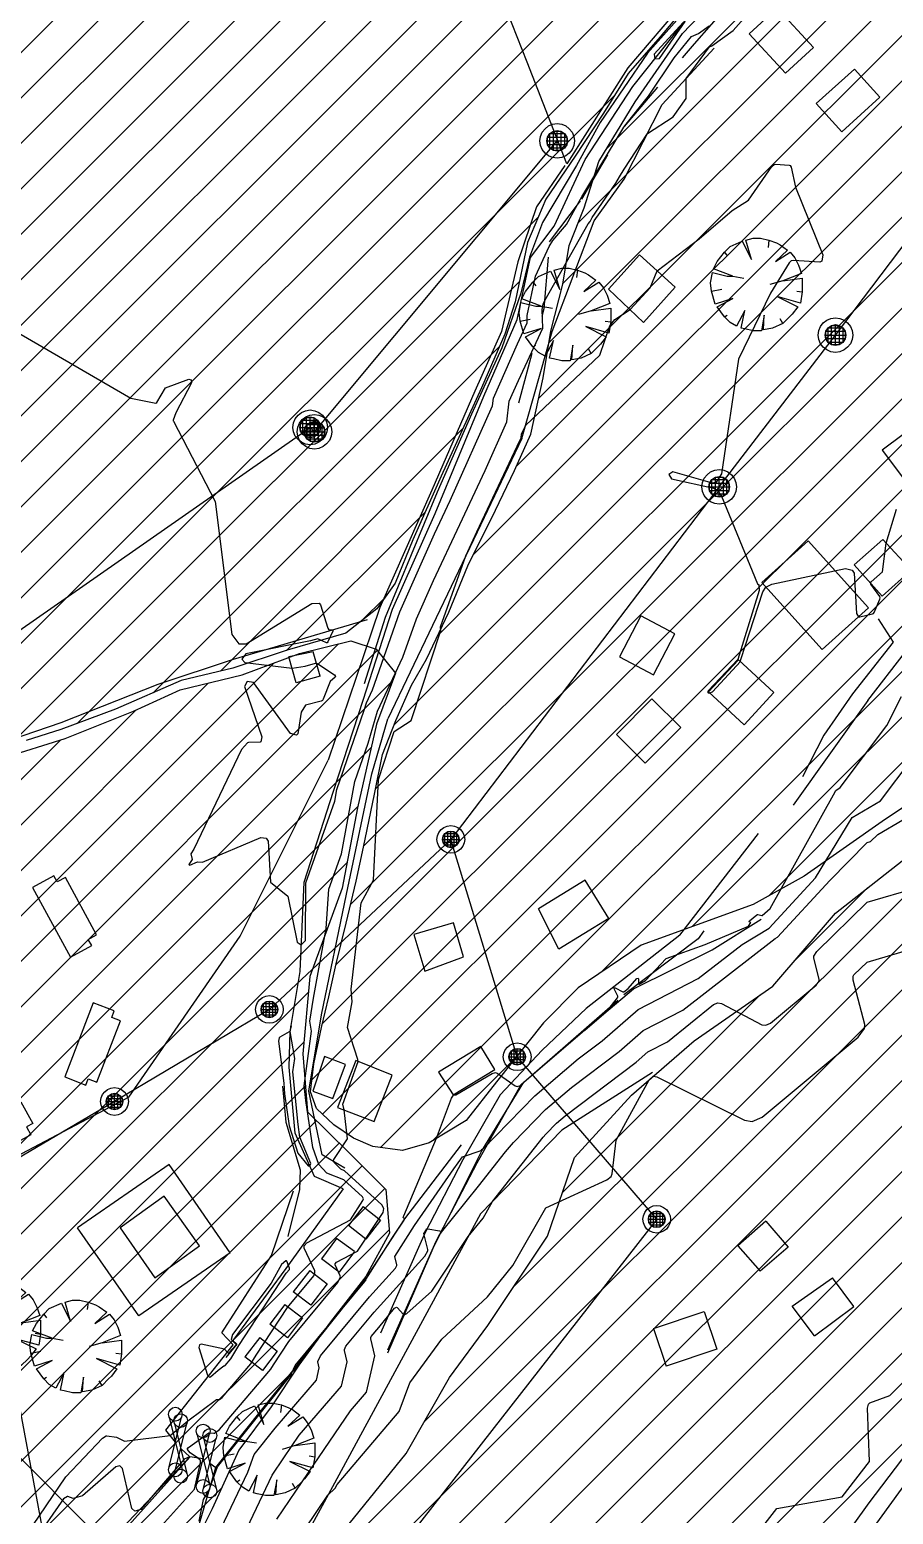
# Model space of a CAD drawing. Extents: x 13365 to 36625, y 86498 to 171760.
# Drawn here: x 15708.3 to 15876.2, y 88015.6 to 88304.4 of the extents above; entities that cross this region are included whole.
import ezdxf

# ---------------------------------------------------------------- set-up
doc = ezdxf.new("R2010")
doc.units = 0
doc.header["$LTSCALE"] = 5
doc.header["$MEASUREMENT"] = 0
for name, pattern in [('18', [13.5, 5, -1.6, 0.3, -1.6, 5]), ('85', [0]), ('A_CONTINUOUS_LINE', [0]), ('EASEMENT_2', [5.5, 2, -1.5, 2]), ('KERB', [16, 5, -6, 5]), ('STREAM', [0])]:
    doc.linetypes.add(name, pattern=pattern)
doc.layers.get('0').update_dxf_attribs({"linetype": 'A_CONTINUOUS_LINE'})
for name, color, linetype in [('BOUNDARY', 7, 'A_CONTINUOUS_LINE'), ('CONTOUR', 255, 'Continuous'), ('ELECTRIC', 240, 'A_CONTINUOUS_LINE'), ('EXISTING BUILDING', 21, 'A_CONTINUOUS_LINE'), ('EXISTING ROAD', 25, 'A_CONTINUOUS_LINE'), ('FENCE & GATE', 7, 'FENCELINE2'), ('Heritage', 101, 'Continuous'), ('Institutional', 151, 'Continuous'), ('Recreational', 73, 'Continuous'), ('RELIEF', 255, 'A_CONTINUOUS_LINE'), ('STREAM & RIVER FRONT', 161, 'A_CONTINUOUS_LINE'), ('TELECOM', 94, 'A_CONTINUOUS_LINE'), ('text', 7, 'Continuous'), ('TREES & VEGETN', 72, 'A_CONTINUOUS_LINE')]:
    doc.layers.add(name, color=color, linetype=linetype)
doc.linetypes.add('FENCELINE2', pattern='A,0.25,-0.1,[132,ltypeshp.shx,S=0.1,R=0,X=-0.1,Y=0],-0.1,1', length=1.45)

# ---------------------------------------------------------------- blocks, each defined once
blk = doc.blocks.new('S034')
at = {"color": 0}
for p, q in [((-0.35, 0.35), (-0.25, 0.43)), ((-0.25, 0.43), (-0.13, 0.48)), ((-0.13, 0.48), (0, 0.5)), ((0, 0.5), (0.13, 0.48)), ((0.13, 0.48), (0.25, 0.43)), ((0.25, 0.43), (0.35, 0.35)), ((-0.5, 0), (-0.48, 0.13)), ((-0.48, -0.13), (-0.5, 0)), ((-0.48, 0.13), (-0.43, 0.25)), ((-0.43, 0.25), (-0.35, 0.35)), ((-0.3, 0), (-0.28, 0.11)), ((-0.28, -0.11), (-0.3, 0)), ((0.3, 0), (-0.3, 0)), ((-0.28, 0.11), (-0.21, 0.21)), ((-0.28, -0.11), (-0.28, 0.11)), ((-0.28, 0.11), (0.28, 0.11)), ((-0.21, 0.21), (-0.11, 0.28)), ((-0.21, -0.21), (-0.21, 0.21)), ((-0.21, 0.21), (0.21, 0.21)), ((-0.11, 0.28), (0, 0.3)), ((-0.11, -0.28), (-0.11, 0.28)), ((-0.11, 0.28), (0.11, 0.28)), ((0, 0.3), (0.11, 0.28)), ((0, -0.3), (0, 0.3)), ((0.11, 0.28), (0.21, 0.21)), ((0.11, 0.28), (0.11, -0.28)), ((0.21, 0.21), (0.28, 0.11)), ((0.21, 0.21), (0.21, -0.21)), ((0.28, 0.11), (0.3, 0)), ((0.28, 0.11), (0.28, -0.11)), ((0.3, 0), (0.28, -0.11)), ((0.35, 0.35), (0.43, 0.25)), ((0.43, 0.25), (0.48, 0.13)), ((0.48, 0.13), (0.5, 0)), ((0.5, 0), (0.48, -0.13)), ((-0.43, -0.25), (-0.48, -0.13)), ((-0.35, -0.35), (-0.43, -0.25)), ((-0.25, -0.43), (-0.35, -0.35)), ((-0.21, -0.21), (-0.28, -0.11)), ((0.28, -0.11), (-0.28, -0.11)), ((-0.11, -0.28), (-0.21, -0.21)), ((0.21, -0.21), (-0.21, -0.21)), ((0, -0.3), (-0.11, -0.28)), ((0.11, -0.28), (-0.11, -0.28)), ((0.11, -0.28), (0, -0.3)), ((0.21, -0.21), (0.11, -0.28)), ((0.28, -0.11), (0.21, -0.21)), ((0.35, -0.35), (0.25, -0.43)), ((0.43, -0.25), (0.35, -0.35)), ((0.48, -0.13), (0.43, -0.25)), ((-0.13, -0.48), (-0.25, -0.43)), ((0, -0.5), (-0.13, -0.48)), ((0.13, -0.48), (0, -0.5)), ((0.25, -0.43), (0.13, -0.48))]:
    blk.add_line(p, q, dxfattribs=at)
blk = doc.blocks.new('S076')
at = {"color": 0}
for p, q in [((-0.04, 0.28), (-0.07, 0.49)), ((-0.07, 0.49), (0.08, 0.49)), ((0.07, 0.43), (0.08, 0.49)), ((0.08, 0.49), (0.2, 0.47)), ((-0.43, 0.25), (-0.37, 0.33)), ((-0.37, 0.33), (-0.25, 0.2)), ((-0.35, 0.36), (-0.29, 0.41)), ((-0.25, 0.2), (-0.35, 0.36)), ((-0.29, 0.41), (-0.21, 0.45)), ((-0.21, 0.45), (-0.12, 0.48)), ((-0.12, 0.48), (-0.04, 0.28)), ((0.2, 0.47), (0.13, 0.22)), ((0.13, 0.22), (0.24, 0.44)), ((0.24, 0.44), (0.32, 0.38)), ((0.32, 0.38), (0.35, 0.35)), ((0.35, 0.35), (0.42, 0.28)), ((-0.48, 0.13), (-0.45, 0.21)), ((-0.45, 0.21), (-0.43, 0.25)), ((-0.04, 0.28), (0, 0.14)), ((0.42, 0.28), (0.37, 0.25)), ((0.42, 0.28), (0.47, 0.17)), ((0.47, 0.17), (0.49, 0.07)), ((-0.5, 0.04), (-0.48, 0.13)), ((-0.5, -0.04), (-0.5, 0.04)), ((-0.48, 0.13), (-0.4, 0.12)), ((0.49, 0.07), (0.33, 0.08)), ((0.33, 0.08), (0.5, 0.05)), ((0.5, 0.05), (0.5, -0.04)), ((-0.48, -0.12), (-0.5, -0.04)), ((-0.27, -0.06), (-0.48, -0.12)), ((-0.47, -0.16), (-0.27, -0.06)), ((-0.41, -0.29), (-0.47, -0.16)), ((-0.09, -0.26), (-0.07, -0.14)), ((0.47, -0.17), (0.28, -0.13)), ((0.28, -0.13), (0.45, -0.22)), ((0.48, -0.13), (0.47, -0.17)), ((0.5, -0.04), (0.48, -0.13)), ((-0.35, -0.35), (-0.41, -0.29)), ((-0.35, -0.35), (-0.31, -0.32)), ((-0.09, -0.26), (-0.17, -0.47)), ((-0.13, -0.48), (-0.09, -0.32)), ((-0.09, -0.32), (-0.09, -0.26)), ((0.24, -0.43), (0.15, -0.26)), ((0.15, -0.26), (0.21, -0.45)), ((0.35, -0.35), (0.33, -0.32)), ((0.41, -0.29), (0.35, -0.35)), ((0.45, -0.22), (0.41, -0.29)), ((-0.25, -0.43), (-0.35, -0.35)), ((-0.17, -0.47), (-0.25, -0.43)), ((-0.02, -0.5), (-0.13, -0.48)), ((0.07, -0.49), (0.05, -0.38)), ((0.21, -0.45), (0.07, -0.49)), ((0.35, -0.35), (0.24, -0.43)), ((0.07, -0.49), (-0.02, -0.5))]:
    blk.add_line(p, q, dxfattribs=at)
blk = doc.blocks.new('S111')
at = {"color": 0}
for p, q in [((-0.5, 0), (-0.49, 0.04)), ((-0.49, -0.04), (-0.5, 0)), ((-0.49, 0.04), (-0.47, 0.07)), ((-0.47, 0.07), (-0.44, 0.09)), ((-0.44, 0.09), (-0.4, 0.1)), ((-0.4, 0.1), (-0.36, 0.09)), ((-0.36, 0.09), (-0.33, 0.07)), ((-0.36, -0.09), (0.36, 0.09)), ((0.36, -0.09), (-0.36, 0.09)), ((-0.33, 0.07), (-0.31, 0.04)), ((-0.31, 0.04), (-0.3, 0)), ((-0.3, 0), (-0.31, -0.04)), ((0.3, 0), (0.31, 0.04)), ((0.31, -0.04), (0.3, 0)), ((0.31, 0.04), (0.33, 0.07)), ((0.33, 0.07), (0.36, 0.09)), ((0.36, 0.09), (0.4, 0.1)), ((0.4, 0.1), (0.44, 0.09)), ((0.44, 0.09), (0.47, 0.07)), ((0.47, 0.07), (0.49, 0.04)), ((0.49, 0.04), (0.5, 0)), ((0.5, 0), (0.49, -0.04)), ((-0.47, -0.07), (-0.49, -0.04)), ((-0.44, -0.09), (-0.47, -0.07)), ((-0.4, -0.1), (-0.44, -0.09)), ((-0.36, -0.09), (-0.4, -0.1)), ((-0.33, -0.07), (-0.36, -0.09)), ((-0.31, -0.04), (-0.33, -0.07)), ((0.33, -0.07), (0.31, -0.04)), ((0.36, -0.09), (0.33, -0.07)), ((0.4, -0.1), (0.36, -0.09)), ((0.44, -0.09), (0.4, -0.1)), ((0.47, -0.07), (0.44, -0.09)), ((0.49, -0.04), (0.47, -0.07))]:
    blk.add_line(p, q, dxfattribs=at)

msp = doc.modelspace()

# ---------------------------------------------------------------- hatches: boundary and pattern name
at = {"layer": 'Heritage', "linetype": 'Continuous'}
h = msp.add_hatch(dxfattribs=at)
h.set_pattern_fill('ANSI31', color=256, scale=50, style=0)
h.paths.add_polyline_path([(15548.88, 88316.49), (15555.6, 88319.08), (15565.8, 88322.05), (15577.19, 88324.42), (15590.08, 88326.83), (15603.95, 88327.23), (15615.06, 88326.57), (15626.97, 88328.02), (15636.8, 88333.03), (15649.64, 88339.51), (15662.86, 88345.07), (15675.61, 88348.59), (15692.65, 88353.15), (15704.41, 88356.26), (15715.93, 88359.38), (15728.17, 88362.02), (15744.73, 88361.54), (15767.16, 88361.11), (15779.17, 88360.15), (15795.25, 88361.59), (15816.85, 88359.67), (15834.85, 88358.23), (15842.53, 88358.23), (15845.17, 88355.84), (15847.72, 88345.54), (15849.91, 88336.07), (15851.46, 88329.75), (15848.73, 88325.56), (15843.52, 88318.79), (15837.51, 88310.96), (15830.85, 88303), (15824.65, 88295.81), (15819.81, 88288.13), (15814.34, 88279.75), (15808.59, 88271.43), (15805.04, 88262.96), (15802.67, 88251.45), (15800.66, 88245.17), (15796.1, 88234.68), (15788.25, 88217.52), (15782.78, 88205.14), (15779.31, 88196.72), (15775.75, 88191.71), (15769.74, 88187.01), (15758.31, 88183.67), (15747.77, 88180.2), (15737.74, 88177.76), (15724.98, 88172.22), (15714.33, 88168.26), (15707.61, 88166.1), (15699.69, 88163.94), (15695.13, 88164.42), (15685.77, 88165.38), (15676.41, 88169.21), (15663.93, 88171.61), (15657.21, 88172.57), (15652.89, 88180.24), (15647.61, 88190.79), (15640.62, 88202.83), (15633.9, 88212.9), (15624.06, 88228.73), (15613.02, 88242.39), (15608.17, 88246.76), (15597.61, 88258.03), (15586.57, 88268.82), (15576.01, 88278.89), (15566.83, 88288.55), (15559.63, 88297.42), (15552.67, 88303.17), (15544.81, 88308.89), (15544.37, 88313.87)])
h = msp.add_hatch(dxfattribs=at)
h.set_pattern_fill('ANSI31', color=256, scale=50, style=0)
h.paths.add_polyline_path([(15501.97, 88251.36), (15505.7, 88259.63), (15511.91, 88267.07), (15518.95, 88274.93), (15527.23, 88284.03), (15534.26, 88293.13), (15540.47, 88297.68), (15547.1, 88299.33), (15551.24, 88296.85), (15558.27, 88288.58), (15568.21, 88278.24), (15579.8, 88267.07), (15593.88, 88252.19), (15604.64, 88241.43), (15613.33, 88232.33), (15619.99, 88222.72), (15629.1, 88209.07), (15635.31, 88197.91), (15642.76, 88185.92), (15653.11, 88171.85), (15663.05, 88165.24), (15676.71, 88163.17), (15688.3, 88161.1), (15703.2, 88162.76), (15715.21, 88166.48), (15728.46, 88171.85), (15737.56, 88175.99), (15749.57, 88178.88), (15760.75, 88183.02), (15770.68, 88185.5), (15775.65, 88183.85), (15779.38, 88179.23), (15775.71, 88169.27), (15772.04, 88153.02), (15769.02, 88137.41), (15762.73, 88120.23), (15761.4, 88105.19), (15762.31, 88093.91), (15770.34, 88085.98), (15777.52, 88078.81), (15778.26, 88070.3), (15773.66, 88061.86), (15766.75, 88053.04), (15760.6, 88044.6), (15755.23, 88036.55), (15748.93, 88028.12), (15743.79, 88016.67), (15739.04, 88007.19), (15736.87, 88000.04), (15734.3, 87987.94), (15731.14, 87977.28), (15729.16, 87969.38), (15724.41, 87957.46), (15718.68, 87945.02), (15709.57, 87934.28), (15699.88, 87920.66), (15689.2, 87904.98), (15675.34, 87891.24), (15661.29, 87886.67), (15645.11, 87885.14), (15627.09, 87887.89), (15612.13, 87893.99), (15602.94, 87900.78), (15593.78, 87909.93), (15585.84, 87921.21), (15580.34, 87932.5), (15573, 87946), (15565.37, 87963.38), (15555.89, 87982.68), (15547.34, 88000.98), (15538.18, 88014.71), (15529.3, 88029.13), (15515.86, 88051.39), (15501.5, 88067.06), (15483.79, 88084.45), (15478.9, 88095.43), (15474.63, 88106.11), (15469.43, 88116.85), (15465.46, 88126.3), (15469.43, 88132.1), (15473.1, 88140.33), (15471.58, 88152.3), (15470.36, 88165.41), (15467.91, 88179.45), (15465.17, 88193.48), (15461.81, 88205.98), (15459.48, 88214.69), (15459.01, 88222.76), (15464.89, 88229.04), (15470.36, 88231.14), (15484.65, 88236.19), (15497.27, 88244.59)])
at = {"layer": 'Institutional', "linetype": 'Continuous'}
h = msp.add_hatch(dxfattribs=at)
h.set_pattern_fill('ANSI31', color=256, scale=50, style=0)
h.paths.add_polyline_path([(15780.75, 88086.37), (15774.96, 88087.17), (15771.26, 88088.78), (15767.4, 88091.35), (15764.02, 88094.56), (15762.9, 88097.77), (15763.54, 88103.23), (15764.99, 88110.3), (15766.44, 88116.24), (15767.88, 88122.66), (15769.82, 88130.59), (15771.75, 88138.78), (15773.19, 88145.37), (15775.29, 88155.7), (15776.9, 88163.4), (15779.47, 88169.99), (15782.53, 88176.9), (15785.44, 88181.93), (15789.79, 88191.09), (15793.48, 88200.08), (15798.81, 88210.91), (15802.51, 88218.62), (15805.72, 88225.69), (15808.09, 88236.65), (15809.56, 88245.7), (15811.89, 88254.9), (15813.14, 88262.38), (15816.1, 88269.71), (15818.91, 88278.75), (15825.96, 88290.35), (15835.19, 88303.64), (15841.59, 88310.35), (15846.74, 88315.96), (15851.43, 88321.89), (15855.19, 88328.8), (15852.07, 88337.53), (15849.57, 88347.35), (15849.1, 88353.42), (15864.52, 88351.52), (15881.61, 88350.81), (15892.77, 88354.37), (15901.07, 88358.16), (15912.94, 88362.9), (15926.01, 88368.18), (15939.38, 88376.29), (15956.67, 88384.4), (15982.77, 88399.2), (16000.57, 88410.17), (16010.63, 88416.33), (16023.58, 88419.39), (16039.37, 88420.27), (16051.22, 88419.39), (16054.02, 88411.84), (16043.88, 88395.7), (16034.06, 88364.06), (16022.92, 88339.39), (16014.56, 88318.3), (16001.81, 88296.41), (15991.45, 88277.71), (15980.7, 88262.59), (15967.95, 88248.66), (15952.76, 88229.99), (15941.66, 88218.9), (15931.64, 88208.17), (15920.18, 88195.65), (15909.5, 88184.51), (15900, 88173.84), (15893.67, 88163.56), (15881.4, 88155.26), (15874.65, 88150.82), (15858.82, 88139.75), (15848.93, 88134.22), (15827.16, 88126.31), (15814.89, 88118.01), (15808.14, 88111.2), (15799.03, 88099.74), (15793.1, 88092.22), (15785.97, 88087.87)])
at = {"layer": 'Recreational', "linetype": 'Continuous'}
h = msp.add_hatch(dxfattribs=at)
h.set_pattern_fill('ANSI31', color=256, scale=50, style=0)
h.paths.add_polyline_path([(16925.04, 88786.82), (16936.03, 88794.73), (16947.61, 88802.45), (16962.29, 88809.39), (16976.57, 88812.09), (16983.14, 88809), (16986.23, 88800.52), (16986.61, 88791.64), (16967.53, 88779.17), (16951.49, 88770.08), (16934.59, 88758.82), (16914.22, 88751.46), (16893.85, 88741.51), (16869.9, 88732.34), (16848.23, 88722.39), (16827.43, 88716.32), (16807.06, 88707.67), (16796.66, 88696.84), (16791.89, 88682.12), (16793.58, 88667.27), (16776.24, 88655.15), (16755.44, 88642.16), (16730.74, 88633.07), (16699, 88620.88), (16673, 88608.76), (16645.69, 88596.64), (16626.19, 88584.08), (16604.87, 88574.88), (16584.5, 88567.95), (16566.74, 88556.26), (16551.57, 88548.47), (16527.73, 88536.78), (16509.97, 88521.63), (16493.01, 88512.02), (16480.88, 88500.34), (16471.34, 88486.48), (16458.3, 88468.63), (16448.77, 88462.14), (16439.67, 88454.34), (16437.07, 88432.26), (16432.7, 88415.23), (16424.9, 88397.05), (16408.86, 88372.8), (16391.96, 88357.22), (16373.71, 88338.53), (16349.88, 88319.48), (16329.44, 88302.9), (16305.61, 88287.32), (16283.51, 88279.52), (16258.8, 88271.3), (16229.68, 88257.37), (16199.35, 88247.41), (16175.08, 88235.72), (16154.64, 88223.97), (16137.74, 88210.98), (16124.3, 88198.42), (16110.82, 88183.61), (16086.55, 88172.35), (16067.92, 88161.53), (16041.48, 88148.54), (16009.78, 88132.9), (15987.68, 88122.94), (15964.28, 88106.92), (15939.51, 88090.34), (15921.31, 88073.45), (15902.24, 88056.57), (15885.34, 88036.22), (15871.43, 88017.88), (15857.13, 87997.96), (15844.56, 87976.75), (15831.5, 87955.83), (15816.76, 87917.74), (15806.36, 87890.03), (15797.66, 87863.9), (15781.19, 87833.16), (15778.99, 87814.44), (15775.95, 87788.47), (15774.63, 87758.87), (15772.03, 87736.35), (15764.62, 87714.54), (15752.05, 87702.85), (15737.75, 87695.93), (15723.45, 87692.9), (15702.22, 87687.27), (15682.62, 87677.18), (15661.38, 87665.06), (15647.51, 87656.83), (15631.48, 87641.68), (15613.71, 87627.83), (15598.54, 87614.84), (15579.04, 87602.72), (15558.2, 87588.29), (15530.46, 87568.38), (15506.2, 87552.79), (15476.25, 87530.63), (15449.81, 87514.61), (15419.47, 87490.36), (15398.37, 87471.97), (15376.2, 87452.53), (15353.49, 87428.76), (15337.72, 87407.51), (15323.12, 87385.91), (15310.68, 87362.14), (15298.25, 87335.67), (15280.32, 87299.28), (15246.25, 87276.05), (15214.35, 87254.99), (15177.58, 87217.17), (15140.81, 87184.22), (15109.99, 87150.73), (15083, 87205.69), (15068.26, 87236.08), (15049.98, 87278.53), (15039.11, 87304.43), (15028.89, 87340.43), (15019.21, 87365.14), (15012.21, 87383.95), (15005.22, 87400.07), (15002.4, 87411.12), (15003.46, 87420.61), (15010.84, 87421.66), (15020.87, 87421.14), (15033.53, 87424.83), (15054.11, 87429.57), (15070.47, 87435.9), (15082.08, 87438.01), (15097.91, 87441.17), (15110.57, 87445.91), (15125.35, 87450.13), (15132.24, 87452.8), (15148.6, 87458.07), (15162.31, 87460.71), (15176.56, 87464.4), (15188.7, 87468.09), (15197.14, 87473.89), (15202.47, 87479.77), (15211.97, 87490.31), (15220.41, 87498.75), (15229.38, 87506.13), (15239.4, 87515.09), (15251.54, 87523.52), (15261.57, 87530.9), (15272.65, 87537.76), (15285.9, 87546.26), (15296.98, 87551.53), (15310.17, 87558.38), (15326, 87566.82), (15340.77, 87577.89), (15349.82, 87586.98), (15361.96, 87598.57), (15368.82, 87607.53), (15375.68, 87618.08), (15384.17, 87628.75), (15389.98, 87641.4), (15396.31, 87654.58), (15402.64, 87664.07), (15414.25, 87677.78), (15423.22, 87687.26), (15436.94, 87698.33), (15445.45, 87706.35), (15457.05, 87712.68), (15466.03, 87718.48), (15482.91, 87725.86), (15496.63, 87731.13), (15517.74, 87738.51), (15532.51, 87745.36), (15549.48, 87754.4), (15563.2, 87764.42), (15574.81, 87771.8), (15591.69, 87782.34), (15610.69, 87792.88), (15623.47, 87799.33), (15635.61, 87808.29), (15648.8, 87819.36), (15664.1, 87832.01), (15673.6, 87840.44), (15687.92, 87853.25), (15699.53, 87866.96), (15706.39, 87878.03), (15712.72, 87891.73), (15721.69, 87909.13), (15729.61, 87927.05), (15737.59, 87940.39), (15742.34, 87950.41), (15751.31, 87963.06), (15758.17, 87980.45), (15762.91, 87998.38), (15770.36, 88013.75), (15781.44, 88027.45), (15789.88, 88042.21), (15797.32, 88052.35), (15808.93, 88069.74), (15814.2, 88085.03), (15825.28, 88097.15), (15837.42, 88107.7), (15852.76, 88118.32), (15864.9, 88132.55), (15879.67, 88144.15), (15895.56, 88157.48), (15907.17, 88172.77), (15919.31, 88188.58), (15936.19, 88204.39), (15950.97, 88221.79), (15962.58, 88233.91), (15978.99, 88249.87), (15993.76, 88267.27), (16004.32, 88285.19), (16017.03, 88307.5), (16026.53, 88323.31), (16033.59, 88346.96), (16041.25, 88369.09), (16050.91, 88392.43), (16061.79, 88405.71), (16079.8, 88418.7), (16098.35, 88428.12), (16112.55, 88429.46), (16130.27, 88435.49), (16147.6, 88441.93), (16165.97, 88448.18), (16184.87, 88452.98), (16202.81, 88459.7), (16219.52, 88466.15), (16244.19, 88475.43), (16265.73, 88483.48), (16293.92, 88494.68), (16322.75, 88508.12), (16341.39, 88520.69), (16360.93, 88535.09), (16377.91, 88547.57), (16398.45, 88564.25), (16414.47, 88572.89), (16436.6, 88582.55), (16453.32, 88593.79), (16477.34, 88606.27), (16493.41, 88613.06), (16513.91, 88621.7), (16532.86, 88632.31), (16548.56, 88642.55), (16568.74, 88657.59), (16582.83, 88670.71), (16596.61, 88682.23), (16611.92, 88687.13), (16627.87, 88686.63), (16647.1, 88693.59), (16679.29, 88703.61), (16716.75, 88703.08), (16737.86, 88713.09), (16748.94, 88728.38), (16762.13, 88738.92), (16778.49, 88752.63), (16787.39, 88761.04), (16806.07, 88767.18), (16818.95, 88772.26), (16836.58, 88774.3), (16850.13, 88774.97), (16864.37, 88778.36), (16879.96, 88783.1), (16894.88, 88784.45), (16910.81, 88785.47)])

# ---------------------------------------------------------------- linework, layer by layer
at = {"layer": 'BOUNDARY', "color": 27, "linetype": 'A_CONTINUOUS_LINE'}
for p, q in [((15769.25, 88078.9), (15758.1, 88063.44)), ((15736.6, 88029.68), (15734.78, 88032.01)), ((15743.31, 88025.55), (15744.45, 88024.74))]:
    msp.add_line(p, q, dxfattribs=at)
at = {"layer": 'BOUNDARY', "color": 18, "linetype": '18'}
msp.add_lwpolyline([(15773.87, 88189.59), (15764.69, 88186.85), (15747.87, 88181.88), (15733.2, 88177), (15714.32, 88169.56), (15700.32, 88164.78), (15692.7, 88168.19)], dxfattribs=at)
at = {"layer": 'BOUNDARY', "color": 27, "linetype": 'A_CONTINUOUS_LINE'}
for points in [[(15747.27, 88066.46), (15735.42, 88083.63), (15717.6, 88071.32)], [(15745.66, 88050.93), (15755.27, 88065.93), (15759.54, 88078.52)], [(15747.27, 88066.46), (15729.52, 88054.2), (15717.6, 88071.32)], [(15758.1, 88063.44), (15747.76, 88049.39), (15748.54, 88048.69), (15746.4, 88046.11)], [(15734.78, 88032.01), (15747.85, 88048.59), (15745.66, 88050.93)], [(15711.33, 88007.44), (15716.46, 88006.13), (15718.11, 88005.96), (15726.22, 88012.85), (15739.42, 88026.77)], [(15742, 88026.43), (15739.42, 88026.77), (15737.64, 88028.44)]]:
    msp.add_lwpolyline(points, dxfattribs=at)
at = {"layer": 'CONTOUR', "color": 33, "linetype": 'A_CONTINUOUS_LINE'}
for points in [[(15707.67, 88011.6), (15715.3, 88022.91), (15722.47, 88030.44), (15723.17, 88030.88), (15723.31, 88030.9), (15725.15, 88030.65), (15726.7, 88029.85), (15735.59, 88030.96), (15739.05, 88033.8), (15744.58, 88037.97), (15745.13, 88037.94), (15745.17, 88037.95), (15745.73, 88038.34), (15751.28, 88044.86), (15752.33, 88046.57), (15758.4, 88055.85), (15763.49, 88061.97), (15763.74, 88062.56), (15763.69, 88062.98), (15761.66, 88067.38), (15761.66, 88067.81), (15762.16, 88068.42), (15770.62, 88072.92), (15773.07, 88076.64), (15773.15, 88077), (15772.97, 88077.36), (15769.37, 88080.65), (15766.05, 88081.97), (15764.48, 88083.64), (15763.34, 88086.99), (15761.94, 88096.1), (15761.67, 88098.96), (15763.08, 88109.6), (15762.75, 88111.55), (15763.44, 88115.97), (15765.9, 88129.57), (15766.45, 88137.18), (15768.9, 88144.06), (15771.51, 88158.16), (15774.07, 88165.62), (15775.9, 88171.84), (15780.85, 88182.33), (15783.45, 88189.79), (15786.78, 88197.26), (15791.88, 88208.14), (15796.8, 88218.63), (15801.02, 88228.11), (15801.52, 88232.13), (15803.29, 88236.1), (15808.03, 88246.3), (15807.88, 88249.95), (15808.1, 88250.96), (15808.45, 88251.72), (15816.83, 88266.62), (15817.23, 88267.07), (15817.64, 88267.82), (15822.23, 88274.5), (15822.96, 88275.72), (15823.87, 88277.22), (15828.38, 88284.2), (15833.34, 88287.44), (15835.9, 88290.99), (15835.89, 88294.87), (15840.4, 88301), (15840.91, 88301.2), (15845, 88304.19), (15847.61, 88307.09)], [(15704.6, 88246.27), (15727.95, 88232.67), (15732.78, 88231.7), (15733.01, 88231.86), (15734.71, 88234.73), (15739.25, 88236.4), (15739.68, 88236.27), (15739.76, 88235.67), (15736.67, 88229.87), (15736.19, 88228.43), (15736.19, 88228.31), (15736.19, 88228.31), (15736.26, 88228.23), (15744.33, 88212.61), (15747.61, 88186.74), (15748.95, 88184.92), (15750.36, 88184.92), (15763.16, 88192.73), (15764.53, 88192.8), (15764.84, 88192.49), (15766.21, 88187.96), (15766.46, 88187.63), (15766.51, 88187.61), (15767.14, 88187.63), (15767.19, 88187.59), (15767.21, 88187.38), (15766.26, 88185.28), (15766.11, 88185.13), (15765.96, 88185.14), (15764.33, 88185.87), (15762.87, 88185.51), (15750.27, 88182.99), (15749.51, 88181.96), (15750.11, 88181.27), (15759.28, 88180.21), (15761.86, 88180.56), (15763.85, 88181.15), (15764.02, 88181.16), (15764.33, 88181.03), (15767.56, 88178.86), (15767.74, 88178.54), (15767.69, 88178.43), (15766.68, 88177.56), (15765.34, 88174.14), (15765.18, 88173.91), (15764.95, 88173.78), (15761.88, 88172.96), (15761.04, 88171.6), (15760.39, 88167.42), (15760.13, 88167.13), (15758.98, 88167.46), (15751.8, 88177.37), (15750.53, 88177.59), (15750.07, 88176.59), (15753.44, 88166.8), (15753.25, 88165.86), (15753.06, 88165.76), (15750.8, 88165.74), (15750.61, 88165.68), (15749.47, 88164.38), (15740.18, 88144.96), (15739.62, 88144.05), (15739.85, 88142.96), (15739.25, 88142.02), (15739.26, 88141.92), (15739.41, 88141.88), (15740.92, 88142.49), (15741.91, 88142.45), (15753.21, 88147.22), (15754.27, 88147.11), (15754.63, 88146.52), (15755.07, 88138.54), (15758.44, 88135.86), (15760.31, 88126.9), (15761.08, 88126.38), (15761.87, 88127.2), (15761.95, 88138.46), (15767.6, 88154.31), (15768.02, 88156.57), (15773.32, 88172), (15773.75, 88173.47), (15774.92, 88175.96), (15780.21, 88191.12), (15787, 88206.32), (15788.54, 88209.6), (15790.02, 88212.77), (15798.24, 88231.23), (15798.42, 88232.72), (15803.14, 88243.27), (15805.02, 88247.33), (15804.96, 88248.78), (15806.63, 88256.41), (15809.28, 88262.18), (15809.97, 88263.39), (15812.64, 88266.48), (15815.12, 88270.93), (15815.63, 88271.87), (15819.11, 88277.69), (15823.76, 88285.38), (15823.95, 88285.65), (15828.59, 88291.44), (15833.56, 88298.88), (15836.92, 88303.05), (15838.3, 88303.59), (15840.37, 88305.1)], [(15733.93, 88013.36), (15740.33, 88020.5), (15741.52, 88025.69), (15741.49, 88026.12), (15741.45, 88026.17), (15740.89, 88026.58), (15739.5, 88027.59), (15738.95, 88028.21), (15738.93, 88028.28), (15739.14, 88028.63), (15743.12, 88031.44), (15744.11, 88031.38), (15744.19, 88031.39), (15745.19, 88032.11), (15755.19, 88043.85), (15755.71, 88044.68), (15758.66, 88049.2), (15768.2, 88060.68), (15768.68, 88061.78), (15768.66, 88061.99), (15767.67, 88064.13), (15767.67, 88064.34), (15767.91, 88064.64), (15772.03, 88066.82), (15776.98, 88074.34), (15777.14, 88075.07), (15776.77, 88075.79), (15769.49, 88082.45), (15768.76, 88082.74), (15767.4, 88084.11), (15767.33, 88084.25), (15767.42, 88084.64), (15770.04, 88088.66), (15769.41, 88094.27), (15769.17, 88095.36), (15772.12, 88103.71), (15772.05, 88104.09), (15770.07, 88110.32), (15770.98, 88115.28), (15770.76, 88117.76), (15772.69, 88134.54), (15775.14, 88138.97), (15776.1, 88158.55), (15779.16, 88167.89), (15782.41, 88170.02), (15788.23, 88187.52), (15788.16, 88188.23), (15793.04, 88202.01), (15795.23, 88206.67), (15803.58, 88224.49), (15803.8, 88224.99), (15803.89, 88225.68), (15804.71, 88227.45), (15819.11, 88241.03), (15821.04, 88246.79), (15822.03, 88248), (15825.01, 88249.92), (15828.89, 88254.15), (15830.26, 88257.47), (15838.42, 88263.67), (15844.86, 88269.18), (15848.01, 88271.23), (15852.52, 88277.76), (15853.01, 88278.16), (15853.24, 88278.2), (15855.92, 88278.02), (15856.14, 88277.93), (15856.31, 88277.65), (15857.16, 88273.76), (15862.45, 88260.58), (15862.28, 88259.35), (15861.85, 88259.13), (15856.75, 88259.5), (15856.32, 88259.4), (15855.91, 88259.02), (15852.29, 88253.09), (15846.04, 88240.29), (15842.75, 88217.95), (15841.73, 88216.35), (15841.03, 88216.19), (15833.3, 88218.34), (15832.54, 88217.83), (15833.02, 88216.99), (15841.3, 88215.16), (15841.93, 88214.8), (15842.78, 88213.61), (15849.73, 88196.58), (15849.97, 88196.47), (15849.99, 88196.45), (15850.07, 88195.3), (15845.92, 88181.9), (15840.17, 88175.76), (15840.11, 88175.64), (15840.1, 88175.58), (15840.12, 88175.44), (15840.13, 88175.42), (15840.15, 88175.41), (15840.49, 88175.38), (15841.04, 88175.59), (15846.48, 88181.46), (15846.49, 88181.88), (15850.78, 88195.03), (15851.41, 88195.94), (15852.55, 88196.5), (15866.86, 88199.54), (15868.17, 88199.25), (15868.54, 88198.64), (15869.03, 88190.8), (15869.41, 88190.19), (15869.64, 88190.14), (15872.09, 88190.74), (15872.29, 88190.83), (15872.44, 88191.03), (15873.56, 88193.62), (15873.6, 88193.86), (15873.52, 88194.1), (15871.78, 88196.49), (15871.72, 88196.75), (15871.83, 88196.96), (15874.04, 88198.94), (15874.75, 88204.52), (15876.75, 88211.12)], [(15741.24, 88014.29), (15742.1, 88018.49), (15743.13, 88020.17), (15744.82, 88024.87), (15758.76, 88042.37), (15759.16, 88042.83), (15759.19, 88042.96), (15759.17, 88043.01), (15759.17, 88043.02), (15759.91, 88044.53), (15773.41, 88060.89), (15773.66, 88061.17), (15773.67, 88061.2), (15773.67, 88061.2), (15773.66, 88061.28), (15778.83, 88069.43), (15781.05, 88072.81), (15781.12, 88073.13), (15781.11, 88073.16), (15780.86, 88073.37), (15780.85, 88073.4), (15780.86, 88073.42), (15781.02, 88073.69), (15787.39, 88088.76), (15790.27, 88096.56), (15790.65, 88097.11), (15790.68, 88097.13), (15791.1, 88097.23), (15798.17, 88101.38), (15798.81, 88101.53), (15799.17, 88101.42), (15802.67, 88098.93), (15803.02, 88098.8), (15803.07, 88098.8), (15803.7, 88098.99), (15804.27, 88099.56), (15804.35, 88099.65), (15816.14, 88109.75), (15816.23, 88109.81), (15819.87, 88112.95), (15821.1, 88114.24), (15822.55, 88116.06), (15822.62, 88116.23), (15822.61, 88116.37), (15821.88, 88117.83), (15821.91, 88117.99), (15822.08, 88118.03), (15823.56, 88117.24), (15823.71, 88117.21), (15823.78, 88117.24), (15824.59, 88117.86), (15826.32, 88119.81), (15826.55, 88119.87), (15826.61, 88119.79), (15826.62, 88118.8), (15826.67, 88118.73), (15826.79, 88118.73), (15828.01, 88119.46), (15832.04, 88123.69), (15839.62, 88126.43), (15848.04, 88130.01), (15848.48, 88130.73), (15848.46, 88130.75), (15848.14, 88130.86), (15848.12, 88130.88), (15848.18, 88131.05), (15849.62, 88132.22), (15849.76, 88132.29), (15849.83, 88132.29), (15850.61, 88132.09), (15850.68, 88132.1), (15852.22, 88133.47), (15864.54, 88155.58), (15865.01, 88156.37), (15865.85, 88157), (15874.9, 88169.02), (15877.73, 88174.67)], [(15748.69, 88009.06), (15755.41, 88023.23), (15757.68, 88026.59), (15760.68, 88031.02), (15768.89, 88040.53), (15769.97, 88045.29), (15769.46, 88047.5), (15769.46, 88047.68), (15769.76, 88048.29), (15775.23, 88054.91), (15785.11, 88065.83), (15785.66, 88066.87), (15785.66, 88067.13), (15784.91, 88070.26), (15785.07, 88070.51), (15785.47, 88071.11), (15785.52, 88071.15), (15785.7, 88071.17), (15787.97, 88070.72), (15788.25, 88070.64), (15788.27, 88070.63), (15788.27, 88070.6), (15788.15, 88070.31), (15788.17, 88070.28), (15788.19, 88070.29), (15788.33, 88070.52), (15795.56, 88079.47), (15800.78, 88086.11), (15802.3, 88087.9), (15808.57, 88094.33), (15813.62, 88098.65), (15822.84, 88105.65), (15827.53, 88109.69), (15835.27, 88113.68), (15853.18, 88127.58), (15853.63, 88127.85), (15863.81, 88138.9), (15871.09, 88146.27), (15871.71, 88146.45), (15873.17, 88147.85), (15882.88, 88153.56)], [(15756.34, 88014.64), (15762.5, 88023.74), (15770.62, 88035.75), (15773.75, 88039.38), (15775.36, 88046.46), (15774.61, 88049.74), (15774.61, 88050.01), (15774.69, 88050.17), (15776.14, 88051.92), (15779.21, 88055.7), (15779.59, 88055.88), (15779.73, 88055.82), (15780.96, 88054.45), (15781.1, 88054.43), (15781.11, 88054.43), (15781.57, 88054.67), (15786.43, 88059.03), (15793.55, 88069.65), (15796.43, 88073.23), (15798.28, 88076.46), (15808.09, 88088.94), (15808.59, 88089.53), (15810.68, 88091.66), (15812.35, 88093.1), (15826.15, 88103.57), (15828.46, 88105.56), (15832.29, 88107.54), (15841.18, 88114.75), (15842.03, 88115.1), (15842.79, 88114.97), (15850.61, 88110.84), (15851.38, 88110.72), (15852.31, 88111.12), (15861.19, 88118.51), (15861.76, 88119.34), (15861.78, 88119.71), (15860.71, 88123.8), (15860.72, 88124.17), (15861.28, 88125.11), (15871.09, 88134.65), (15880.89, 88137.54)], [(15757.28, 88006.04), (15766.27, 88019.35), (15767.65, 88020.72), (15768.05, 88021.43), (15780.09, 88035.6), (15782.2, 88041.19), (15788.38, 88049.68), (15797.29, 88057.9), (15802.21, 88064.01), (15808.64, 88075.24), (15820.49, 88080.68), (15821.29, 88081.34), (15821.49, 88081.83), (15822.3, 88088.37), (15828.7, 88100.1), (15829.5, 88100.84), (15829.55, 88100.84), (15830.18, 88100.71), (15847.22, 88092.25), (15848.74, 88092.01), (15850.69, 88092.86), (15869.36, 88108.39), (15870.56, 88110.13), (15870.61, 88110.91), (15868.35, 88119.52), (15868.38, 88120.29), (15868.52, 88120.54), (15871.09, 88123.03), (15890.06, 88128.63)], [(15757.67, 88099.5), (15757.84, 88097.42), (15758.7, 88091.16), (15760.44, 88085.88), (15762.43, 88083.39), (15762.75, 88083.35), (15762.94, 88083.87), (15760.82, 88089), (15760.45, 88091.42), (15759.46, 88101.67), (15759.82, 88104.3), (15758.92, 88109.53), (15759.15, 88110.54), (15759.09, 88110.63), (15759, 88110.57), (15758.9, 88109.64), (15758.87, 88109.57), (15758.74, 88109.45), (15756.89, 88108.44), (15756.77, 88108.3), (15756.65, 88107.65), (15757.67, 88099.5)], [(15743.25, 88042.29), (15743.42, 88042.33), (15744.95, 88043.68), (15746.04, 88044.51), (15746.15, 88044.5), (15746.16, 88044.5), (15746.26, 88044.58), (15747.36, 88045.87), (15748.95, 88048.46), (15758.14, 88062.49), (15758.77, 88063.26), (15758.8, 88063.33), (15758.79, 88063.46), (15758.28, 88064.82), (15758.18, 88064.91), (15758.09, 88064.89), (15757.26, 88064.18), (15755.24, 88060.56), (15747.71, 88050.62), (15747.43, 88049.63), (15747.45, 88049.6), (15747.78, 88049.26), (15748.37, 88048.73), (15748.4, 88048.67), (15748.34, 88048.5), (15747.07, 88047.06), (15746.91, 88046.98), (15746.83, 88047.01), (15746.15, 88047.76), (15741.65, 88048.71), (15741.27, 88048.57), (15741.16, 88048.04), (15742.87, 88042.67), (15743.25, 88042.29)], [(15851.23, 88013.86), (15853.51, 88016.73), (15866.25, 88018.99), (15871.51, 88025.9), (15871.14, 88036.26), (15871.37, 88037.06), (15871.63, 88037.27), (15875.46, 88038.73), (15882.69, 88045.88)], [(15727.04, 88012.9), (15739.43, 88026.71), (15739.44, 88026.76), (15739.44, 88026.76), (15739.44, 88026.76), (15739.43, 88026.77), (15739.39, 88026.8), (15739.38, 88026.8), (15738.33, 88026.32), (15729.89, 88016.57), (15728.7, 88016.24), (15728.14, 88016.75), (15726.33, 88024.5), (15725.79, 88025.02), (15725.05, 88024.87), (15718.58, 88019.18), (15716.75, 88018.66), (15715.71, 88019.06), (15715.62, 88019.07), (15714.87, 88018.6), (15709.1, 88010.34)]]:
    msp.add_lwpolyline(points, dxfattribs=at)
at = {"layer": 'CONTOUR', "color": 252, "linetype": 'A_CONTINUOUS_LINE'}
for points in [[(15835.31, 88305.75), (15829.69, 88299.58), (15829.8, 88298.68), (15830.74, 88298.78), (15835.67, 88305.98)], [(15744.86, 88011.54), (15750.67, 88023.8), (15751.92, 88027.26), (15756.01, 88032.4), (15764.02, 88041.68), (15764.58, 88044.12), (15764.32, 88045.25), (15764.32, 88045.35), (15764.84, 88046.41), (15774.32, 88057.9), (15779.38, 88063.5), (15779.67, 88064.03), (15779.67, 88064.17), (15779.28, 88065.77), (15783.12, 88071.81), (15790.75, 88082.8), (15792.45, 88085.16), (15796.04, 88086.35), (15796.27, 88086.61), (15796.36, 88086.63), (15796.38, 88086.65), (15806.46, 88096.99), (15814.88, 88104.2), (15819.54, 88107.73), (15826.59, 88113.81), (15838.25, 88119.83), (15846.77, 88126.44), (15852.03, 88129.61), (15861.04, 88139.39), (15868.16, 88151.14), (15873.7, 88154.39), (15879.83, 88162.55)]]:
    msp.add_lwpolyline(points, dxfattribs=at)
at = {"layer": 'ELECTRIC', "linetype": 'A_CONTINUOUS_LINE'}
for p, q in [((15842.32, 88215.44), (15790.15, 88146.89)), ((15754.88, 88113.81), (15724.77, 88095.9)), ((15724.77, 88095.9), (15693.04, 88077.21)), ((15830.17, 88072.99), (15782.9, 88012.41))]:
    msp.add_line(p, q, dxfattribs=at)
for points in [[(15684.69, 88172.46), (15762.81, 88227.02), (15763.64, 88226.17), (15810.82, 88282.74)], [(15842.32, 88215.44), (15864.92, 88244.97), (15889.96, 88278)], [(15830.17, 88072.99), (15803.05, 88104.61), (15790.15, 88146.89), (15754.88, 88113.81)]]:
    msp.add_lwpolyline(points, dxfattribs=at)
at = {"layer": 'EXISTING BUILDING', "linetype": 'A_CONTINUOUS_LINE'}
for p, q in [((15820.82, 88253.9), (15826.81, 88260.56)), ((15871.33, 88191.91), (15862.31, 88183.81)), ((15822.91, 88182.36), (15829.54, 88178.88)), ((15852.95, 88175.42), (15847.14, 88169.19)), ((15822.34, 88167.27), (15827.95, 88161.7)), ((15708.85, 88137.55), (15716.22, 88123.95)), ((15768.15, 88094.76), (15775.27, 88091.99)), ((15773.11, 88075.46), (15770.25, 88071.79)), ((15762.72, 88063.06), (15759.53, 88058.91)), ((15757.88, 88056.44), (15754.95, 88052.57)), ((15753.01, 88049.98), (15750.11, 88046.24)), ((15829.55, 88051.73), (15832.03, 88044.4))]:
    msp.add_line(p, q, dxfattribs=at)
at = {"layer": 'EXISTING BUILDING', "linetype": 'KERB'}
for p, q in [((15820.82, 88253.9), (15827.61, 88247.44)), ((15763.32, 88097.94), (15767.23, 88096.49))]:
    msp.add_line(p, q, dxfattribs=at)
at = {"layer": 'EXISTING BUILDING', "linetype": 'A_CONTINUOUS_LINE'}
for points in [[(15860.63, 88300.93), (15855.2, 88295.92), (15848.15, 88303.57), (15853.59, 88308.58), (15860.63, 88300.93)], [(15868.61, 88296.67), (15861.19, 88290), (15866.15, 88284.48)], [(15866.15, 88284.48), (15873.52, 88291.21), (15868.61, 88296.67)], [(15881.89, 88228.5), (15874.01, 88222.57), (15878.95, 88216.02)], [(15871.33, 88191.91), (15859.63, 88204.93), (15850.61, 88196.82), (15862.31, 88183.81)], [(15829.54, 88178.88), (15833.72, 88186.85), (15827.09, 88190.33), (15822.91, 88182.36)], [(15852.95, 88175.42), (15846.08, 88181.83), (15840.26, 88175.6), (15847.14, 88169.19)], [(15827.95, 88161.7), (15834.85, 88168.66), (15829.24, 88174.23), (15822.34, 88167.27)], [(15716.22, 88123.95), (15720.34, 88126.24), (15719.68, 88127.42), (15721.26, 88128.3), (15715.22, 88139.46), (15713.63, 88138.61), (15712.99, 88139.79), (15708.85, 88137.55)], [(15820.85, 88131.51), (15816.25, 88138.98), (15807.17, 88133.35)], [(15790.7, 88130.67), (15782.97, 88128.41), (15785.09, 88121.27)], [(15785.09, 88121.27), (15792.63, 88124.07), (15790.7, 88130.67)], [(15820.85, 88131.51), (15811.15, 88125.53), (15807.17, 88133.35)], [(15720.61, 88115.09), (15715.1, 88100.69), (15715.1, 88100.7), (15719.19, 88099.07)], [(15719.19, 88099.07), (15719.68, 88100.32), (15721.36, 88099.66), (15725.92, 88111.62), (15724.24, 88112.26), (15724.72, 88113.52), (15720.61, 88115.09)], [(15798.69, 88102.1), (15795.98, 88106.63), (15787.77, 88101.63)], [(15775.27, 88091.99), (15778.74, 88101.03), (15771.68, 88103.89), (15768.15, 88094.76)], [(15787.77, 88101.63), (15790.63, 88097.23), (15798.69, 88102.1)], [(15706.58, 88095.85), (15708.87, 88091.63), (15707.68, 88090.99), (15708.54, 88089.41), (15697.29, 88083.3), (15696.45, 88084.89), (15695.26, 88084.26)], [(15741.32, 88067.83), (15734.42, 88077.48), (15725.85, 88071.35)], [(15773.11, 88075.46), (15776.51, 88072.8), (15773.65, 88069.13), (15770.25, 88071.79)], [(15725.85, 88071.35), (15732.61, 88061.61), (15741.32, 88067.83)], [(15851.35, 88072.65), (15845.96, 88067.86), (15850.3, 88062.88)], [(15851.35, 88072.65), (15855.73, 88067.6), (15850.3, 88062.88)], [(15771.43, 88066.75), (15767.94, 88069.29), (15764.99, 88065.29)], [(15771.43, 88066.75), (15768.46, 88062.73), (15764.99, 88065.29)], [(15762.72, 88063.06), (15766.14, 88060.42), (15762.94, 88056.28), (15759.53, 88058.91)], [(15860.82, 88050.3), (15856.51, 88056.08), (15864.33, 88061.58)], [(15860.82, 88050.3), (15868.49, 88056.01), (15864.33, 88061.58)], [(15757.88, 88056.44), (15761.32, 88053.83), (15758.4, 88049.96), (15754.95, 88052.57)], [(15829.55, 88051.73), (15839.4, 88055.06), (15841.88, 88047.72), (15832.03, 88044.4)], [(15753.01, 88049.98), (15756.42, 88047.33), (15753.51, 88043.59), (15750.11, 88046.24)]]:
    msp.add_lwpolyline(points, dxfattribs=at)
at = {"layer": 'EXISTING BUILDING', "linetype": 'KERB'}
for points in [[(15827.61, 88247.44), (15833.78, 88254.31), (15826.81, 88260.56)], [(15874.1, 88205.23), (15868.56, 88200.27), (15874, 88194.21)], [(15874.1, 88205.23), (15879.62, 88199.24), (15874, 88194.21)], [(15764.72, 88178.66), (15760.07, 88177.35), (15758.67, 88182.42)], [(15767.23, 88096.49), (15769.69, 88103.13), (15765.61, 88104.63), (15763.32, 88097.94)]]:
    msp.add_lwpolyline(points, dxfattribs=at)
at = {"layer": 'EXISTING BUILDING', "linetype": 'EASEMENT_2'}
msp.add_lwpolyline([(15764.72, 88178.66), (15763.41, 88183.34), (15758.67, 88182.42)], dxfattribs=at)
at = {"layer": 'EXISTING ROAD', "linetype": 'KERB'}
for p, q in [((15871.18, 88173.9), (15838.2, 88127.53)), ((15834.68, 88128.26), (15858.49, 88159.03)), ((15838.2, 88127.53), (15823.81, 88116.66))]:
    msp.add_line(p, q, dxfattribs=at)
at = {"layer": 'EXISTING ROAD', "linetype": 'EASEMENT_2'}
msp.add_lwpolyline([(15803.38, 88231.76), (15808.32, 88250.12), (15809.35, 88263.11), (15815.59, 88271.38), (15823.92, 88285.52), (15837.52, 88301.63), (15851.45, 88317.41), (15859.52, 88329.48)], dxfattribs=at)
at = {"layer": 'EXISTING ROAD', "linetype": 'KERB'}
for points in [[(15871.18, 88173.9), (15878.54, 88183.33), (15884.93, 88191.35), (15895.06, 88202.51), (15905.14, 88212.73), (15915.38, 88224.6), (15923.03, 88233.73)], [(15873.25, 88189.75), (15876.12, 88185.25), (15868.26, 88175.17), (15862.68, 88167.17), (15858.49, 88159.03)], [(15834.68, 88128.26), (15827.82, 88122.88), (15816.44, 88113.99), (15807.91, 88105.89)], [(15777.9, 88047.59), (15787.33, 88068.77), (15795.26, 88083.97), (15803.82, 88099.19), (15823.81, 88116.66)], [(15807.91, 88105.89), (15799.73, 88097.17), (15792.51, 88084.58), (15785.15, 88070.45), (15776.46, 88050.85)]]:
    msp.add_lwpolyline(points, dxfattribs=at)
at = {"layer": 'FENCE & GATE', "linetype": 'FENCELINE2'}
msp.add_line((15727.53, 88096.73), (15697.9, 88081.08), dxfattribs=at)
for points in [[(15795.68, 88361.29), (15813.71, 88359.59), (15830.91, 88358.08), (15843.31, 88357.15), (15846.64, 88346.47), (15850.61, 88330.35), (15835.48, 88309.79), (15824.56, 88296.94), (15812.7, 88278.27), (15804.98, 88298.04), (15794.32, 88325.21), (15791.91, 88331.07)], [(15812.34, 88277.93), (15806.78, 88269.91), (15803.16, 88259.22), (15800.02, 88245.64), (15794.8, 88234.05), (15786.45, 88214.83), (15776.35, 88192), (15771.72, 88178.38), (15766.29, 88162.26)], [(15727.53, 88096.73), (15749.21, 88128.08), (15766.29, 88162.26)]]:
    msp.add_lwpolyline(points, dxfattribs=at)
at = {"layer": 'Heritage', "linetype": 'Continuous'}
for points in [[(15837.51, 88310.96), (15830.85, 88303), (15824.65, 88295.81), (15819.81, 88288.13), (15814.34, 88279.75), (15808.59, 88271.43), (15805.04, 88262.96), (15802.67, 88251.45), (15800.66, 88245.17), (15796.1, 88234.68), (15788.25, 88217.52), (15782.78, 88205.14), (15779.31, 88196.72), (15775.75, 88191.71), (15769.74, 88187.01), (15758.31, 88183.67), (15747.77, 88180.2), (15737.74, 88177.76), (15724.98, 88172.22), (15714.33, 88168.26), (15707.61, 88166.1)], [(15703.2, 88162.76), (15715.21, 88166.48), (15728.46, 88171.85), (15737.56, 88175.99), (15749.57, 88178.88), (15760.75, 88183.02), (15770.68, 88185.5), (15775.65, 88183.85), (15779.38, 88179.23), (15775.71, 88169.27), (15772.04, 88153.02), (15769.02, 88137.41), (15762.73, 88120.23), (15761.4, 88105.19), (15762.31, 88093.91), (15770.34, 88085.98), (15777.52, 88078.81), (15778.26, 88070.3), (15773.66, 88061.86), (15766.75, 88053.04), (15760.6, 88044.6), (15755.23, 88036.55), (15748.93, 88028.12), (15743.79, 88016.67), (15739.04, 88007.19)]]:
    msp.add_lwpolyline(points, dxfattribs=at)
at = {"layer": 'Institutional', "linetype": 'Continuous'}
for points in [[(15780.75, 88086.37), (15774.96, 88087.17), (15771.26, 88088.78), (15767.4, 88091.35), (15764.02, 88094.56), (15762.9, 88097.77), (15763.54, 88103.23), (15764.99, 88110.3), (15766.44, 88116.24), (15767.88, 88122.66), (15769.82, 88130.59), (15771.75, 88138.78), (15773.19, 88145.37), (15775.29, 88155.7), (15776.9, 88163.4), (15779.47, 88169.99), (15782.53, 88176.9), (15785.44, 88181.93), (15789.79, 88191.09), (15793.48, 88200.08), (15798.81, 88210.91), (15802.51, 88218.62), (15805.72, 88225.69), (15808.09, 88236.65), (15809.56, 88245.7), (15811.89, 88254.9), (15813.14, 88262.38), (15816.1, 88269.71), (15818.91, 88278.75), (15825.96, 88290.35), (15835.19, 88303.64), (15841.59, 88310.35)], [(15881.4, 88155.26), (15874.65, 88150.82), (15858.82, 88139.75), (15848.93, 88134.22), (15827.16, 88126.31), (15814.89, 88118.01), (15808.14, 88111.2), (15799.03, 88099.74), (15793.1, 88092.22), (15785.97, 88087.87), (15780.75, 88086.37)]]:
    msp.add_lwpolyline(points, dxfattribs=at)
at = {"layer": 'Recreational', "linetype": 'Continuous'}
for points in [[(15687.92, 87853.25), (15699.53, 87866.96), (15706.39, 87878.03), (15712.72, 87891.73), (15721.69, 87909.13), (15729.61, 87927.05), (15737.59, 87940.39), (15742.34, 87950.41), (15751.31, 87963.06), (15758.17, 87980.45), (15762.91, 87998.38), (15770.36, 88013.75), (15781.44, 88027.45), (15789.88, 88042.21), (15797.32, 88052.35), (15808.93, 88069.74), (15814.2, 88085.03), (15825.28, 88097.15), (15837.42, 88107.7), (15852.76, 88118.32), (15864.9, 88132.55), (15879.67, 88144.15)], [(15885.34, 88036.22), (15871.43, 88017.88), (15857.13, 87997.96), (15844.56, 87976.75), (15831.5, 87955.83), (15816.76, 87917.74), (15806.36, 87890.03), (15797.66, 87863.9), (15781.19, 87833.16)]]:
    msp.add_lwpolyline(points, dxfattribs=at)
at = {"layer": 'RELIEF'}
msp.add_line((15741.3, 88013.84), (15744.45, 88024.74), dxfattribs=at)
for points in [[(15778.81, 88191.69), (15787.09, 88210.24), (15796.59, 88233.07), (15803.03, 88248.01), (15805.65, 88260.08), (15810.22, 88266.17), (15816.28, 88279.14), (15825.56, 88293.34), (15835.64, 88306.04), (15845.93, 88317.96), (15854.02, 88326.42)], [(15803.96, 88224.82), (15809.88, 88245.67), (15818.02, 88267.17), (15823.85, 88275.26), (15831.2, 88289.79), (15841.35, 88300.79)], [(15803.96, 88224.82), (15795.27, 88206.66), (15786.58, 88188.5), (15777.89, 88170.33)], [(15761.63, 88138.55), (15767.36, 88156.26), (15773.08, 88173.98), (15778.81, 88191.69)], [(15769.53, 88082.95), (15765.14, 88085.55), (15762.52, 88097.91), (15765.03, 88112.76), (15769.9, 88136.2), (15774.77, 88159.65), (15777.89, 88170.33)], [(15769.25, 88078.9), (15763.66, 88081.29), (15759.91, 88089.73), (15758.74, 88102.56), (15758.91, 88109.53), (15760.84, 88121.19), (15761.63, 88138.55)], [(15777.9, 88047.01), (15786.72, 88067.37), (15796.17, 88086.31), (15804.33, 88099.67), (15816.17, 88109.85), (15825.68, 88117.81), (15840.95, 88125.39), (15850.46, 88131.34)], [(15829.38, 88101.53), (15811.72, 88090.34), (15795.93, 88074.03)], [(15773.36, 88061.05), (15781.21, 88073.09), (15792.21, 88087.47)], [(15795.93, 88074.03), (15786.34, 88056.35), (15776.75, 88038.67), (15767.16, 88020.98), (15757.57, 88003.3)], [(15744.45, 88024.74), (15758.9, 88042.89), (15773.36, 88061.05)]]:
    msp.add_lwpolyline(points, dxfattribs=at)
at = {"layer": 'STREAM & RIVER FRONT', "linetype": 'STREAM'}
msp.add_line((15803.74, 88253.1), (15800.09, 88242.5), dxfattribs=at)
for points in [[(15846.3, 88357.82), (15851.05, 88335.11), (15852.66, 88327.33), (15840.38, 88313.33), (15828.41, 88299.8), (15819.19, 88286.29), (15814.58, 88277.93), (15808, 88266.89)], [(15808, 88266.89), (15805.46, 88260.1), (15803.74, 88253.1)], [(15800.09, 88242.5), (15794.2, 88229.56), (15787.52, 88214.42), (15782.46, 88202.22), (15777.4, 88190.02), (15773.31, 88177.14)], [(15757.45, 88098.87), (15758.08, 88091.88), (15760.88, 88082.61), (15760.71, 88078.81), (15758.44, 88069.67)]]:
    msp.add_lwpolyline(points, dxfattribs=at)
at = {"layer": 'STREAM & RIVER FRONT', "linetype": '85'}
msp.add_lwpolyline([(15800.97, 87862.1), (15806.08, 87880.14), (15811.63, 87894.56), (15817.17, 87908.98), (15824.85, 87929.29), (15832.53, 87949.6), (15844.54, 87968.95), (15851.97, 87982.15), (15859.41, 87995.36), (15870.21, 88010.16), (15881.02, 88024.96)], dxfattribs=at)
at = {"layer": 'TELECOM', "linetype": 'A_CONTINUOUS_LINE'}
msp.add_lwpolyline([(15690.37, 88075.64), (15705.57, 88040.27), (15711.55, 88008.33), (15701.02, 87977.83), (15690.22, 87946.63), (15681.78, 87920.43)], dxfattribs=at)
at = {"layer": 'text', "linetype": 'Continuous'}
msp.add_line((15639, 88094), (15910.5, 87822.5), dxfattribs=at)

# ---------------------------------------------------------------- block references
at = {"layer": 'BOUNDARY', "color": 206, "xscale": 13.5, "yscale": 13.5, "zscale": 13.5, "rotation": 270}
for p in [(15736.6, 88029.68), (15737.64, 88028.44), (15742, 88026.43), (15743.31, 88025.55)]:
    msp.add_blockref('S111', p, dxfattribs=at)
at = {"layer": 'ELECTRIC', "rotation": 270}
for p, xscale, yscale, zscale in [((15810.82, 88282.74), 6.75, 6.75, 6.75), ((15810.82, 88282.74), 6.75, 6.75, 6.75), ((15864.92, 88244.97), 6.75, 6.75, 6.75), ((15864.92, 88244.97), 6.75, 6.75, 6.75), ((15762.81, 88227.02), 6.75, 6.75, 6.75), ((15762.81, 88227.02), 6.75, 6.75, 6.75), ((15763.64, 88226.17), 6.75, 6.75, 6.75), ((15763.64, 88226.17), 6.75, 6.75, 6.75), ((15842.32, 88215.44), 6.75, 6.75, 6.75), ((15842.32, 88215.44), 6.75, 6.75, 6.75), ((15790.15, 88146.89), 5.4, 5.4, 5.4), ((15790.15, 88146.89), 5.4, 5.4, 5.4), ((15754.88, 88113.81), 5.4, 5.4, 5.4), ((15754.88, 88113.81), 5.4, 5.4, 5.4), ((15803.05, 88104.61), 5.4, 5.4, 5.4), ((15803.05, 88104.61), 5.4, 5.4, 5.4), ((15724.77, 88095.9), 5.4, 5.4, 5.4), ((15724.77, 88095.9), 5.4, 5.4, 5.4), ((15830.17, 88072.99), 5.4, 5.4, 5.4), ((15830.17, 88072.99), 5.4, 5.4, 5.4)]:
    msp.add_blockref('S034', p, dxfattribs=dict(at, xscale=xscale, yscale=yscale, zscale=zscale))
at = {"layer": 'TREES & VEGETN', "xscale": 18, "yscale": 18, "zscale": 18, "rotation": 270}
for p in [(15849.65, 88254.79), (15812.42, 88248.96), (15701.6, 88052.11), (15717.32, 88048.24), (15754.87, 88028.25)]:
    msp.add_blockref('S076', p, dxfattribs=at)

doc.saveas('drawing.dxf')
